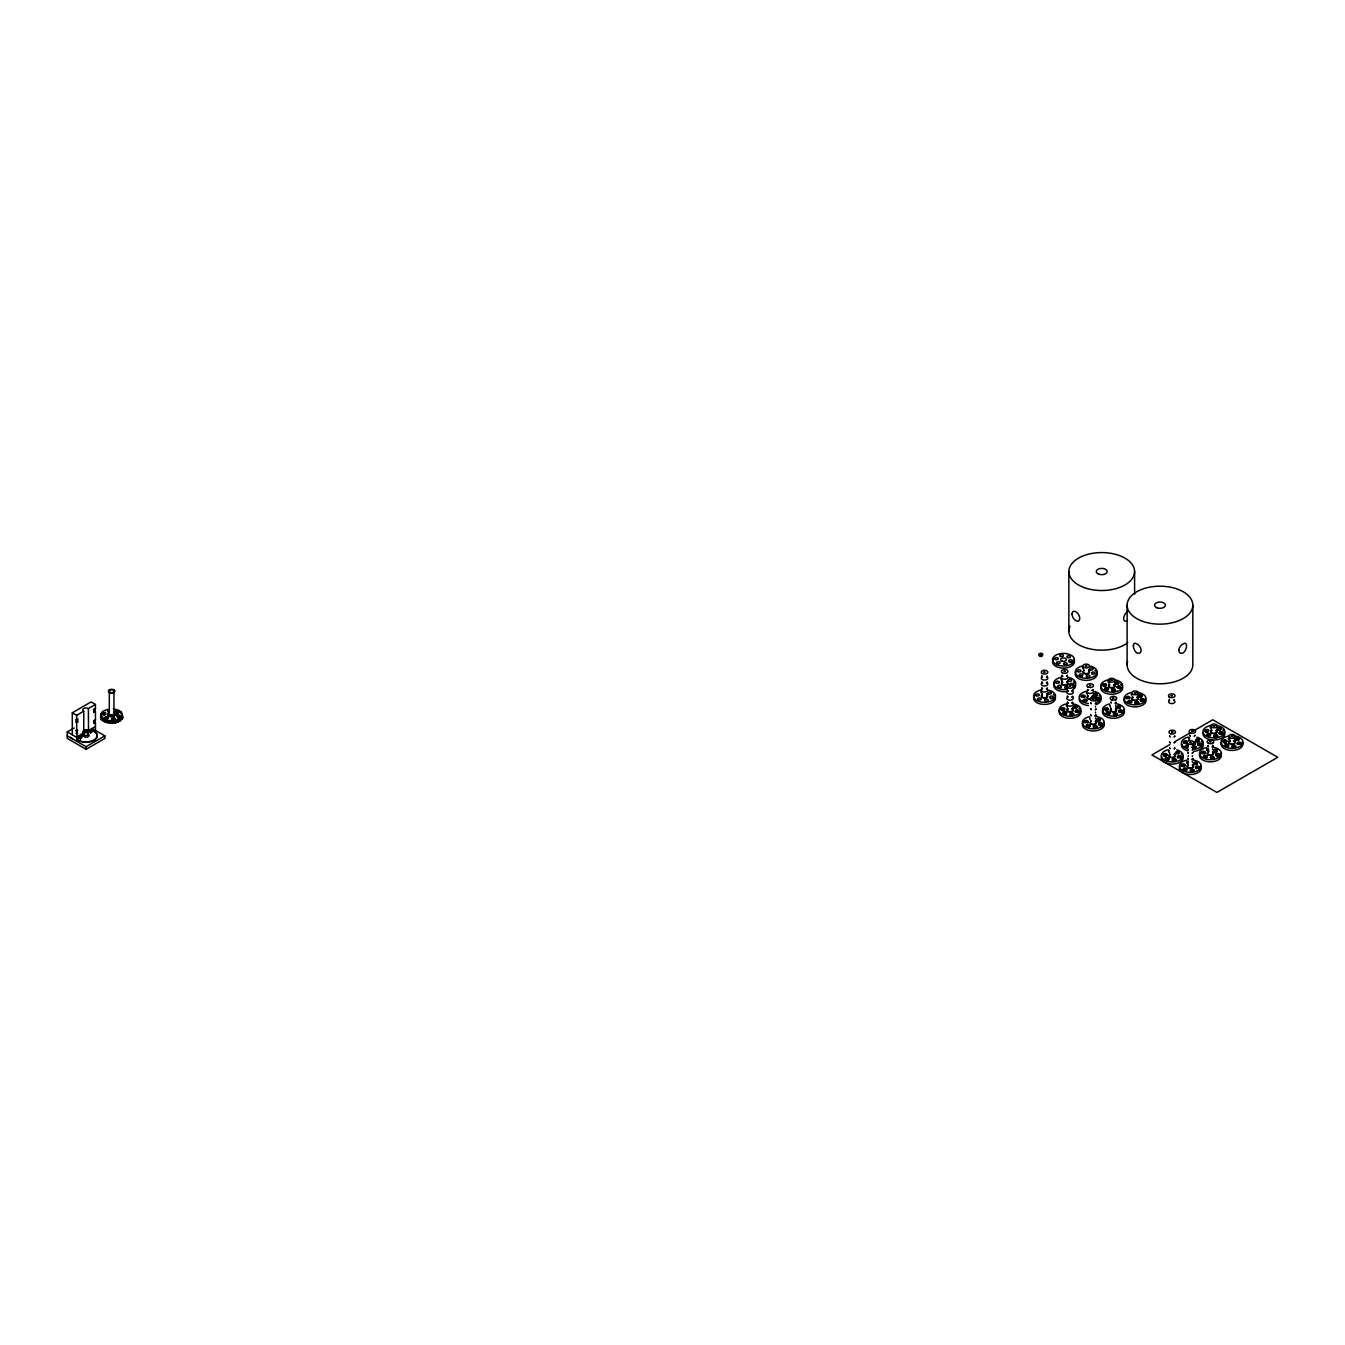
<?xml version="1.0" encoding="UTF-8"?>
<svg xmlns="http://www.w3.org/2000/svg" width="1345" height="1345" viewBox="0 0 1345 1345"><rect width="100%" height="100%" fill="white"/><g stroke="black" fill="none" stroke-linecap="round" stroke-linejoin="round"><path stroke-width="1.5" d="M109.886 723.139L109.987 720.685C114.644 721.424 124.093 718.886 121.369 712.598C118.629 708.748 125.556 717.457 121.722 719.441C116.83 724.316 108.239 724.299 102.674 720.584C97.496 719.205 103.582 707.604 103.061 712.816L100.724 715.826C103.75 724.266 122.866 723.375 121.992 714.128M81.356 738.254C81.356 733.496 78.649 740.187 81.356 738.254L83.743 733.294L83.743 711.236A3.278 1.9 0 0 1 83.743 708.546A3.278 1.9 0 0 1 88.383 708.546L95.445 704.477L95.445 708.849C93.091 708.327 93.091 713.808 95.445 711.824L95.445 719.928C93.091 719.407 93.091 724.905 95.445 722.904L95.445 730.419L93.948 731.293L90.569 729.713M93.948 731.293L93.36 729.225L91.695 732.285C89.106 733.395 91.964 729.242 88.535 732.016L83.844 731.798L84.365 730.385C81.137 735.866 84.13 727.275 88.383 730.621L95.445 726.535M91.41 730.654L90.653 732.369M104.725 715.254C105.078 712.984 107.163 710.933 102.758 713.758M106.625 719.34C107.348 717.053 108.003 715.036 104.641 717.826M113.669 720.432C115.115 717.675 110.862 720.584 114.913 719.491C114.981 714.75 110.357 721.559 111.702 718.919M116.948 713.371C121.84 712.329 114.191 708.462 115.149 712.716C118.999 714.968 116.09 709.303 116.141 713.859L116.09 712.262M116.965 714.229L116.427 711.993M92.452 730.352L91.544 729.427M105.969 714.329L104.893 712.615M107.869 718.415L106.776 716.7M114.577 719.693L113.837 717.776M114.981 711.858L118.192 712.446L117.116 710.732M120.411 716.616C110.122 710.866 124.127 723.509 118.999 714.8M107.112 722.652L107.381 720.231L109.987 720.685M81.221 738.186L81.087 736.623M119.016 717.591C116.931 713.909 119.335 719.138 120.394 715.473M84.5 731.798L84.533 730.335L84.315 731.697M117.116 714.178L117.166 712.732M119.016 718.264L118.495 716.028M110.727 716.7L110.778 715.086C107.465 715.876 108.861 709.857 109.164 713.321C105.061 718.566 119.806 717.171 113.955 711.925L113.955 689.85M117.267 713.59L118.932 710.53L119.386 712.362M119.201 716.145L119.15 717.658L119.318 716.229M104.658 721.794L105.061 719.424L107.381 720.231M117.318 712.665L117.435 713.758M119.201 716.734L119.15 718.196L119.318 716.65M76.682 733.748L76.161 730.47L77.186 729.864L76.682 741.246L78.178 740.372L78.75 737.665L80.381 737.329L80.431 738.792M85.155 731.495L85.206 730.133M103.884 721.307L104.322 718.97L106.625 718.785M102.674 720.584L103.195 718.28C99.816 717.709 102.539 709.202 101.547 714.229M119.318 718.028L119.386 716.33L119.335 717.927M82.129 736.32L81.204 735.396M101.312 719.104L101.901 716.902M100.64 717.49L101.346 713.791M109.886 716.498L109.987 714.901M79.674 737.732L79.103 736.253M102.825 714.346L102.775 713.472M104.725 718.415L104.675 717.558M107.936 710.496C107.886 714.733 109.971 706.781 108.02 711.101M111.77 719.508L111.719 718.633M115.048 712.446L114.998 711.589M116.948 716.532L116.88 715.658M83.592 732.016L83.743 730.621M115.115 719.844L115.334 718.734M83.592 734.874L82.886 731.461M108.592 715.759L108.777 714.212M108.188 718.499L108.289 717.642M118.528 712.531L118.612 711.673M83.037 732.437L83.222 731.007M108.592 713.741L108.777 712.312M82.886 732.453L83.037 734.454M108.256 715.271L108.457 713.758M1230.103 740.994L1229.431 740.204L1230.103 740.994A2.925 1.681 0 0 0 1229.885 743.499A2.925 1.681 0 0 0 1234.004 743.566A2.925 1.681 0 0 0 1234.122 741.179L1234.559 740.204L1234.105 741.179M108.256 714.229L108.457 712.766M108.138 714.75L108.34 713.254M114.913 713.254L115.014 715.271M1105.657 710.866L1107.12 710.866M1112.887 692.019L1114.332 691.902M1215.073 737.749L1216.536 737.749M1214.871 752.511L1216.334 752.511M1216.771 756.579L1218.217 756.579M1224.236 743.146L1225.682 743.028M1226.102 747.097L1227.565 747.097M104.876 713.254L102.926 714.598M106.776 717.339L104.826 718.667M117.099 711.37L115.149 712.716M113.821 718.415L111.87 719.76M118.982 715.439L117.032 716.784M1208.432 743.583L1208.499 743.012M1208.55 749.501L1208.499 748.98M81.07 738.153L80.196 736.925M110.778 715.086L113.955 714.598L114.476 712.312M1062.281 710.782L1063.693 710.782M1064.181 714.867L1065.576 714.867M1097.772 721.559L1099.184 721.559M1099.655 725.628L1101.067 725.628M1107.574 714.834L1108.986 714.834M1115.963 716.246L1114.702 716.246M1164.467 756.529L1165.88 756.529M1166.367 760.614L1167.779 760.614M1088.643 670.701L1088.794 669.844L1088.643 670.701A3.278 1.9 0 0 1 1088.744 673.189A3.278 1.9 0 0 1 1084.339 673.526A3.278 1.9 0 0 1 1083.381 671.02M1188.207 744.457L1188.291 743.718M1188.291 750.308L1188.291 749.686M1188.207 756.394L1188.291 755.638M1229.986 738.186L1229.918 738.96A1.833 1.059 0 0 1 1229.952 736.909M1046.864 694.827L1047.032 693.869L1046.864 694.827A3.278 1.9 0 0 1 1047.049 697.248A3.278 1.9 0 0 1 1042.644 697.584A3.278 1.9 0 0 1 1041.686 695.079M1169.427 696.929L1169.427 697.836M79.557 736.371L79.254 737.379M1188.291 765.204L1187.702 764.296L1188.291 765.204A2.925 1.681 0 0 0 1188.19 767.541A2.925 1.681 0 0 0 1192.309 767.608A2.925 1.681 0 0 0 1192.427 765.221L1192.864 764.246L1192.527 765.221M1208.432 752.511L1207.827 751.62L1208.432 752.511A2.925 1.681 0 0 0 1208.314 754.848A2.925 1.681 0 0 0 1212.45 754.915A2.925 1.681 0 0 0 1212.568 752.544L1213.005 751.569L1212.652 752.544M107.718 709.269L103.128 711.202M1104.043 686.639L1105.304 686.639M1139.534 697.399L1140.795 697.399M1206.23 732.386L1207.491 732.386M105.952 718.633L104.977 718.331M106.978 718.028L109.315 714.598L109.315 692.54A3.278 1.9 0 0 1 110.778 689.363A3.278 1.9 0 0 1 114.813 691.683A3.278 1.9 0 0 1 109.315 692.54M113.383 713.001L116.981 712.766M72.294 734.841L72.294 712.783L91.056 701.939L95.445 704.477M72.294 712.783L76.682 715.321L83.743 711.236M76.161 719.373L77.707 719.087L77.707 722.063C75.354 724.047 75.354 718.566 77.707 719.087M93.898 709.134L95.445 708.849M76.161 722.366L77.707 722.063M93.898 712.127L95.445 711.824M95.445 730.419L104.876 735.866L104.876 738.439L86.097 749.283L67.25 738.388L67.25 731.932L74.076 727.998M76.161 730.47L77.707 730.167M76.161 733.445L77.707 733.143M93.898 723.207L95.445 722.904M70.411 737.346L72.479 738.825M67.25 735.816L86.097 746.694L104.876 735.866M1169.831 744.592L1151.942 754.915L1216.906 792.424L1277.75 757.302L1212.77 719.794L1193.099 731.159M1175.194 741.482L1189.518 733.227M1106.044 690.624L1107.086 690.624M1094.813 696.021L1095.856 696.021M1096.713 700.089L1097.739 700.089M1141.535 701.384L1142.577 701.384M1208.247 736.371L1209.273 736.371M1197 741.767L1198.042 741.767M1211.811 759.253L1212.854 759.253M1192.326 743.718L1192.41 744.457M1192.326 749.686L1192.326 750.308M1234.021 737.564L1234.105 738.304M1192.326 755.638L1192.41 756.394M1192.326 761.606L1192.326 762.245M1137.214 697.651L1137.567 696.66L1137.214 697.651A2.925 1.681 0 0 1 1136.054 700.375A2.925 1.681 0 0 1 1132.086 698.761M118.881 716.851L116.864 715.927M1229.918 738.153L1229.986 737.564M90.619 730.116L91.527 730.066M113.703 719.827L112.341 719.625M1115.543 709.017L1116.014 708.025L1115.543 709.017A2.925 1.681 0 0 1 1114.114 711.808A2.925 1.681 0 0 1 1110.651 709.689M1095.418 721.693L1095.872 720.718L1095.418 721.693A2.925 1.681 0 0 1 1094.359 724.434A2.925 1.681 0 0 1 1090.391 722.803M1169.545 700.543L1169.192 699.568L1169.427 700.51A3.278 1.9 0 0 0 1170.907 703.536A3.278 1.9 0 0 0 1174.925 701.216M1212.551 742.928L1212.652 743.785M1212.551 748.896L1212.551 749.669M103.077 714.262L104.742 714.716M113.283 708.815L118.545 710.278L120.512 711.471L120.579 713.102M1186.929 763.22A1.833 1.059 0 0 1 1188.257 761.556L1188.223 763.018M1137.214 694.003L1137.214 694.861M1115.661 699.4L1115.661 700.257M1115.661 705.368L1115.661 706.226M1095.519 700.157L1095.519 701.031M1095.519 706.125L1095.519 706.982M1095.519 712.093L1095.519 712.951M1095.519 718.045L1095.519 718.919M109.836 692.238L110.29 692.456A2.555 1.48 0 0 0 113.131 692.389A2.555 1.48 0 0 0 114.106 690.859L112.963 689.935A2.555 1.48 0 0 0 109.079 691.162L109.769 692.204M88.114 734.353L88.904 735.143A2.925 1.681 0 0 1 87.778 736.909A2.925 1.681 0 0 1 84.533 736.976L83.138 735.496A2.925 1.681 0 0 1 83.255 735.059M95.445 719.928L94.923 722.601M67.25 731.932L76.682 737.379L83.222 732.907M103.195 718.28L105.061 719.424M93.746 729.444L92.637 728.788L93.024 730.587A11.046 6.372 0 0 1 93.646 740.17A11.046 6.372 0 0 1 77.102 739.279L78.313 740.002M77.186 737.598L78.38 738.321M76.968 739.632L78.968 740.86A11.231 6.49 0 0 0 93.78 740.54A11.231 6.49 0 0 0 95.159 732.033L93.141 730.806M121.369 712.598L122.546 717.843M116.09 712.48L116.326 714.128L116.427 712.732M121.134 717.204L121.722 719.441M115.132 714.75L113.955 711.925M80.196 737.144L80.33 738.708L80.162 737.026M119.705 718.549L120.209 720.853M117.738 719.625L118.108 721.996M115.351 720.365L115.569 722.803M90.502 731.058L90.569 732.554L90.519 730.957M114.813 712.766L115.014 714.229M114.476 714.212L114.661 715.759M88.535 732.016L88.383 708.546M113.955 714.598L114.106 716.179M87.711 730.318L87.812 731.697M112.694 720.735L112.761 723.19M113.266 714.901L113.383 716.498M118.024 717.927L117.973 716.33L118.225 718.196M116.158 712.581L116.225 714.044M90.586 731.276L90.653 732.739M118.108 717.742L118.175 716.145L118.225 717.658M116.158 712.161L116.225 713.657M103.952 714.044L104.002 715.557M86.904 730.133L86.971 731.495M80.33 738.321L80.532 736.657M90.703 731.361L90.754 732.823M116.275 712.06L116.326 713.59M112.476 715.086L112.543 716.7M104.053 713.96L104.12 715.473M118.326 716.078L118.36 718.264M104.204 713.892L104.254 715.422M90.855 730.705L90.888 732.235L91.04 730.654M83.81 730.335L83.844 731.798M116.611 711.959L116.628 714.229M83.978 730.385L83.995 731.831M80.7 736.623L80.734 738.153M1192.83 605.183A32.868 18.981 0 0 1 1143.536 621.609A32.868 18.981 0 0 1 1143.536 588.74A32.868 18.981 0 0 1 1192.83 605.183L1192.83 664.8A32.868 18.981 0 0 1 1157.103 683.714A32.868 18.981 0 0 1 1127.614 661.505M1134.592 571.541A32.868 18.981 0 0 1 1085.297 587.984A32.868 18.981 0 0 1 1085.297 555.115A32.868 18.981 0 0 1 1134.592 571.541L1134.592 594.171M1127.11 605.183L1127.11 664.8M1068.855 571.541L1068.855 631.175M118.679 716.011L118.679 717.541M116.796 711.942L116.796 714.229M111.635 715.153L111.635 716.767M94.923 708.546L94.923 711.522M94.419 709.437L94.419 712.413M94.419 720.516L94.419 723.509M91.225 730.638L91.225 732.168M86.063 730.066L86.063 731.428M86.097 746.694L86.097 749.283M80.902 736.606L80.902 738.136M77.186 718.785L77.186 721.761M77.186 729.864L77.186 732.857M76.682 715.321L76.682 719.676M76.682 722.652L76.682 730.755M114.073 715.759A2.555 1.48 0 0 1 113.804 716.112M1242.225 741.868A10.962 6.321 0 0 1 1231.684 750.443A10.962 6.321 0 0 1 1222 741.532M1233.735 735.782A10.962 6.321 0 0 1 1241.57 745.113A10.962 6.321 0 0 1 1223.715 746.172A10.962 6.321 0 0 1 1228.086 736.118M1223.294 741.095A1.833 1.059 0 0 1 1226.119 740.725A1.833 1.059 0 0 1 1226.001 742.406A1.833 1.059 0 0 1 1223.227 741.902M1228.607 739.162A1.833 1.059 0 0 1 1229.952 737.514M1235.988 740.456A1.833 1.059 0 0 1 1235.87 738.909A1.833 1.059 0 0 1 1238.56 738.977A1.833 1.059 0 0 1 1238.207 740.507M1237.888 744.525A1.833 1.059 0 0 1 1237.652 743.045A1.833 1.059 0 0 1 1240.224 742.911A1.833 1.059 0 0 1 1240.46 744.407M1232.171 747.063A1.833 1.059 0 0 1 1233.886 745.651A1.833 1.059 0 0 1 1235.601 747.063A1.833 1.059 0 0 1 1232.709 747.517M1234.323 740.692A3.278 1.9 0 0 1 1234.323 743.381A3.278 1.9 0 0 1 1229.683 743.381A3.278 1.9 0 0 1 1229.683 740.692M1200.547 765.91A10.962 6.321 0 0 1 1190.006 774.501A10.962 6.321 0 0 1 1180.305 765.591M1192.04 759.841A10.962 6.321 0 0 1 1199.874 769.155A10.962 6.321 0 0 1 1182.036 770.231A10.962 6.321 0 0 1 1186.408 760.177M1190.712 771.357A1.833 1.059 0 0 1 1191.031 769.945A1.833 1.059 0 0 1 1193.486 770.012A1.833 1.059 0 0 1 1193.603 771.425M1183.432 770.029A1.833 1.059 0 0 1 1184.979 768.617A1.833 1.059 0 0 1 1186.946 769.844A1.833 1.059 0 0 1 1184.373 770.618M1188.106 763.052A1.833 1.059 0 0 1 1188.257 760.967M1194.696 764.649A1.833 1.059 0 0 1 1194.074 763.018A1.833 1.059 0 0 1 1196.966 763.103A1.833 1.059 0 0 1 1196.109 764.7M1196.596 768.735A1.833 1.059 0 0 1 1195.873 767.171A1.833 1.059 0 0 1 1198.647 767.02A1.833 1.059 0 0 1 1198.412 768.634M1184.306 766.448A1.833 1.059 0 0 1 1181.498 765.86A1.833 1.059 0 0 1 1183.415 764.548A1.833 1.059 0 0 1 1184.911 766.028M1192.628 764.75A3.278 1.9 0 0 1 1192.628 767.423A3.278 1.9 0 0 1 1187.988 767.423A3.278 1.9 0 0 1 1187.988 764.75M1220.672 753.234A10.962 6.321 0 0 1 1210.13 761.808A10.962 6.321 0 0 1 1200.446 752.897M1212.181 747.147A10.962 6.321 0 0 1 1220.016 756.478A10.962 6.321 0 0 1 1202.161 757.538A10.962 6.321 0 0 1 1206.532 747.484M1213.812 750.829A1.833 1.059 0 0 1 1216.519 750.106A1.833 1.059 0 0 1 1216.771 751.821A1.833 1.059 0 0 1 1213.896 751.367M1208.718 750.964A1.833 1.059 0 0 1 1206.734 750.022A1.833 1.059 0 0 1 1208.382 748.879M1208.718 750.375A1.833 1.059 0 0 1 1206.734 749.417A1.833 1.059 0 0 1 1208.382 748.274M1202.615 753.856A1.833 1.059 0 0 1 1201.993 752.225A1.833 1.059 0 0 1 1204.885 752.292A1.833 1.059 0 0 1 1204.01 753.889M1204.498 757.924A1.833 1.059 0 0 1 1203.876 756.293A1.833 1.059 0 0 1 1206.768 756.378A1.833 1.059 0 0 1 1205.91 757.975M1219.293 755.268A1.833 1.059 0 0 1 1216.586 756.008A1.833 1.059 0 0 1 1216.317 754.276A1.833 1.059 0 0 1 1219.209 754.73M1212.77 752.057A3.278 1.9 0 0 1 1212.551 754.848A3.278 1.9 0 0 1 1207.743 754.495A3.278 1.9 0 0 1 1208.802 751.754M1203.254 744.407A10.962 6.321 0 0 1 1193.486 751.334M1187.887 750.813A10.962 6.321 0 0 1 1181.549 744.054M1201.236 741.347A10.962 6.321 0 0 1 1202.598 742.793M1196.831 737.194A10.962 6.321 0 0 1 1203.17 743.97A10.962 6.321 0 0 1 1193.486 749.249M1187.887 748.728A10.962 6.321 0 0 1 1181.414 742.776A10.962 6.321 0 0 1 1188.459 737.06M1189.703 739.851A1.833 1.059 0 0 1 1189.837 737.901M1183.819 743.079A1.833 1.059 0 0 1 1184.138 741.667A1.833 1.059 0 0 1 1186.593 741.717A1.833 1.059 0 0 1 1186.71 743.146M1185.702 747.147A1.833 1.059 0 0 1 1188.375 745.735M1188.24 746.811A1.833 1.059 0 0 1 1185.802 746.626A1.833 1.059 0 0 1 1185.903 745.197A1.833 1.059 0 0 1 1188.375 745.13M1193.082 748.442A1.833 1.059 0 0 1 1192.965 746.879A1.833 1.059 0 0 1 1195.655 746.946A1.833 1.059 0 0 1 1195.302 748.492M1197.756 744.205A1.833 1.059 0 0 1 1200.581 743.835A1.833 1.059 0 0 1 1200.463 745.517A1.833 1.059 0 0 1 1197.706 745.012M1194.932 742.457A2.925 1.681 0 0 1 1192.275 744.945M1195.201 742.02A3.278 1.9 0 0 1 1192.359 744.861M1183.129 757.084A10.962 6.321 0 0 1 1171.915 764.061A10.962 6.321 0 0 1 1161.407 756.731M1181.112 754.024A10.962 6.321 0 0 1 1182.457 755.486M1176.707 749.871A10.962 6.321 0 0 1 1180.725 759.639A10.962 6.321 0 0 1 1163.358 759.353A10.962 6.321 0 0 1 1168.317 749.737M1165.409 758.782A1.833 1.059 0 0 1 1168.233 758.412A1.833 1.059 0 0 1 1168.116 760.093A1.833 1.059 0 0 1 1165.358 759.589M1169.578 752.528A1.833 1.059 0 0 1 1169.293 750.712M1175.9 753.872A1.833 1.059 0 0 1 1176.219 752.46A1.833 1.059 0 0 1 1178.691 752.511A1.833 1.059 0 0 1 1178.792 753.94M1177.783 757.941A1.833 1.059 0 0 1 1178.102 756.529A1.833 1.059 0 0 1 1180.574 756.596A1.833 1.059 0 0 1 1180.691 758.008M1166.838 755.604A1.833 1.059 0 0 1 1163.997 755.957A1.833 1.059 0 0 1 1164.131 754.293A1.833 1.059 0 0 1 1166.888 754.797M1174.807 755.15A2.925 1.681 0 0 1 1173.613 757.437A2.925 1.681 0 0 1 1169.662 756.747M1169.393 756.344A2.925 1.681 0 0 1 1169.427 755.47M1175.076 754.696A3.278 1.9 0 0 1 1172.235 757.538A3.278 1.9 0 0 1 1169.377 754.696M1224.824 733.042A10.962 6.321 0 0 1 1213.61 740.002A10.962 6.321 0 0 1 1203.102 732.689M1222.79 729.982A10.962 6.321 0 0 1 1224.152 731.428M1215.661 725.358A10.962 6.321 0 0 1 1222.992 735.143A10.962 6.321 0 0 1 1204.515 734.841A10.962 6.321 0 0 1 1212.803 725.308M1208.516 731.545A1.833 1.059 0 0 1 1205.692 731.915A1.833 1.059 0 0 1 1205.809 730.234A1.833 1.059 0 0 1 1208.583 730.738A1.833 1.059 0 0 1 1205.692 731.31A1.833 1.059 0 0 1 1206.246 729.511A1.833 1.059 0 0 1 1208.667 730.688M1211.257 728.486A1.833 1.059 0 0 1 1210.988 726.653M1217.376 729.578A1.833 1.059 0 0 1 1219.074 728.149A1.833 1.059 0 0 1 1220.806 729.578A1.833 1.059 0 0 1 1217.914 730.016M1219.175 733.109A1.833 1.059 0 0 1 1221.512 732.285A1.833 1.059 0 0 1 1222.622 733.731M1222.017 734.151A1.833 1.059 0 0 1 1219.259 733.647M1216.485 731.092A2.925 1.681 0 0 1 1214.216 733.58A2.925 1.681 0 0 1 1211.122 731.411M1216.771 730.654A3.278 1.9 0 0 1 1213.913 733.496A3.278 1.9 0 0 1 1211.072 730.654M1103.556 722.383A10.962 6.321 0 0 1 1093.014 730.957A10.962 6.321 0 0 1 1083.313 722.063M1095.049 716.313A10.962 6.321 0 0 1 1102.883 725.628A10.962 6.321 0 0 1 1085.028 726.703A10.962 6.321 0 0 1 1089.416 716.65M1086.979 726.939A1.833 1.059 0 0 1 1086.861 725.392A1.833 1.059 0 0 1 1089.551 725.459A1.833 1.059 0 0 1 1089.198 726.989M1090.257 719.289A1.833 1.059 0 0 1 1090.022 717.81M1096.831 719.726A1.833 1.059 0 0 1 1099.655 719.356A1.833 1.059 0 0 1 1099.521 721.038A1.833 1.059 0 0 1 1096.763 720.533M1085.096 722.87A1.833 1.059 0 0 1 1084.961 721.323A1.833 1.059 0 0 1 1087.651 721.374A1.833 1.059 0 0 1 1087.315 722.921M1095.637 721.206A3.278 1.9 0 0 1 1094.157 724.383A3.278 1.9 0 0 1 1090.139 722.063M1145.234 698.341A10.962 6.321 0 0 1 1134.692 706.915A10.962 6.321 0 0 1 1125.008 698.005M1136.744 692.255A10.962 6.321 0 0 1 1144.578 701.586A10.962 6.321 0 0 1 1126.723 702.645A10.962 6.321 0 0 1 1131.095 692.591M1128.337 702.695A1.833 1.059 0 0 1 1128.657 701.283A1.833 1.059 0 0 1 1131.128 701.333A1.833 1.059 0 0 1 1131.246 702.762M1126.774 698.812A1.833 1.059 0 0 1 1126.555 697.332A1.833 1.059 0 0 1 1129.128 697.198A1.833 1.059 0 0 1 1129.346 698.694M1131.935 695.247A1.833 1.059 0 0 1 1131.717 693.751M1138.509 695.668A1.833 1.059 0 0 1 1141.333 695.315A1.833 1.059 0 0 1 1141.216 696.979A1.833 1.059 0 0 1 1138.458 696.475M1136.121 704.124A1.833 1.059 0 0 1 1135.499 702.493A1.833 1.059 0 0 1 1138.391 702.561A1.833 1.059 0 0 1 1137.517 704.158M1137.332 697.164A3.278 1.9 0 0 1 1135.852 700.341A3.278 1.9 0 0 1 1131.834 698.021M1123.68 709.706A10.962 6.321 0 0 1 1113.139 718.28A10.962 6.321 0 0 1 1103.438 709.37M1115.173 703.62A10.962 6.321 0 0 1 1123.008 712.951A10.962 6.321 0 0 1 1105.17 714.01A10.962 6.321 0 0 1 1109.541 703.956M1117.107 708.092A1.833 1.059 0 0 1 1117.426 706.68A1.833 1.059 0 0 1 1119.897 706.73A1.833 1.059 0 0 1 1120.015 708.159M1110.382 706.596A1.833 1.059 0 0 1 1110.146 705.116M1104.985 708.697A1.833 1.059 0 0 1 1107.675 708.63A1.833 1.059 0 0 1 1107.574 710.177A1.833 1.059 0 0 1 1104.901 709.975M1116.989 714.985A1.833 1.059 0 0 1 1114.164 715.338M1113.626 714.901A1.833 1.059 0 0 1 1114.702 713.539A1.833 1.059 0 0 1 1117.056 714.178M1119.006 712.161A1.833 1.059 0 0 1 1119.326 710.748A1.833 1.059 0 0 1 1121.78 710.816A1.833 1.059 0 0 1 1121.898 712.228M1115.762 708.529A3.278 1.9 0 0 1 1114.299 711.707A3.278 1.9 0 0 1 1110.264 709.37M1080.943 711.337A10.962 6.321 0 0 1 1068.3 718.23A10.962 6.321 0 0 1 1060.045 709.403M1078.925 708.277A10.962 6.321 0 0 1 1080.27 709.74M1074.52 704.124A10.962 6.321 0 0 1 1078.539 713.892A10.962 6.321 0 0 1 1061.171 713.607A10.962 6.321 0 0 1 1066.131 703.99M1063.222 713.035A1.833 1.059 0 0 1 1066.047 712.665A1.833 1.059 0 0 1 1065.929 714.346A1.833 1.059 0 0 1 1063.155 713.842M1067.375 706.781A1.833 1.059 0 0 1 1067.106 704.965M1073.713 708.126A1.833 1.059 0 0 1 1074.033 706.713A1.833 1.059 0 0 1 1076.504 706.764A1.833 1.059 0 0 1 1076.605 708.193M1075.596 712.194A1.833 1.059 0 0 1 1075.916 710.782A1.833 1.059 0 0 1 1078.387 710.849A1.833 1.059 0 0 1 1078.505 712.262M1064.652 709.857A1.833 1.059 0 0 1 1061.945 710.278A1.833 1.059 0 0 1 1061.693 708.664A1.833 1.059 0 0 1 1064.483 708.798M1072.604 709.101A2.925 1.681 0 0 1 1071.427 711.387A2.925 1.681 0 0 1 1067.476 710.698M1067.207 710.294A2.925 1.681 0 0 1 1067.241 709.42M1101.067 698.66A10.962 6.321 0 0 1 1096.595 704.427M1088.441 705.553A10.962 6.321 0 0 1 1079.362 698.307M1099.05 695.6A10.962 6.321 0 0 1 1100.412 697.046M1094.645 691.448A10.962 6.321 0 0 1 1096.595 702.342M1088.441 703.469A10.962 6.321 0 0 1 1079.278 697.87A10.962 6.321 0 0 1 1086.272 691.313M1087.517 694.104A1.833 1.059 0 0 1 1087.231 692.288M1081.615 697.332A1.833 1.059 0 0 1 1081.935 695.92A1.833 1.059 0 0 1 1084.406 695.97A1.833 1.059 0 0 1 1084.524 697.399M1083.515 701.401A1.833 1.059 0 0 1 1083.835 699.988A1.833 1.059 0 0 1 1086.306 700.039A1.833 1.059 0 0 1 1086.407 701.468M1095.57 698.458A1.833 1.059 0 0 1 1098.394 698.089A1.833 1.059 0 0 1 1098.277 699.77A1.833 1.059 0 0 1 1095.519 699.265M1092.174 698.442A2.925 1.681 0 0 1 1091.568 698.694M1090.089 698.896A2.925 1.681 0 0 1 1087.365 696.727A3.278 1.9 0 0 0 1090.173 699.417M1092.745 696.407A2.925 1.681 0 0 1 1093.098 697.265M1122.621 687.295A10.962 6.321 0 0 1 1109.995 694.188A10.962 6.321 0 0 1 1101.74 685.362M1120.604 684.235A10.962 6.321 0 0 1 1121.965 685.681M1113.458 679.612A10.962 6.321 0 0 1 1120.805 689.397A10.962 6.321 0 0 1 1102.328 689.094A10.962 6.321 0 0 1 1110.6 679.561M1104.918 688.993A1.833 1.059 0 0 1 1107.742 688.623A1.833 1.059 0 0 1 1107.624 690.288A1.833 1.059 0 0 1 1104.85 689.783M1106.33 685.799A1.833 1.059 0 0 1 1103.64 686.219A1.833 1.059 0 0 1 1103.388 684.605A1.833 1.059 0 0 1 1106.178 684.756M1109.07 682.739A1.833 1.059 0 0 1 1108.784 680.923M1115.173 683.832A1.833 1.059 0 0 1 1116.972 682.419A1.833 1.059 0 0 1 1118.552 683.916M1116.989 687.362A1.833 1.059 0 0 1 1119.326 686.538A1.833 1.059 0 0 1 1120.435 687.984M1114.299 685.042A2.925 1.681 0 0 1 1113.122 687.329A2.925 1.681 0 0 1 1109.154 686.656M1108.885 686.236A2.925 1.681 0 0 1 1108.936 685.378M1093.014 690.607A3.278 1.9 0 0 1 1090.173 693.448A3.278 1.9 0 0 1 1087.332 690.607M1114.585 685.193A3.278 1.9 0 0 1 1111.727 688.052A3.278 1.9 0 0 1 1108.885 685.193M1072.89 691.364A3.278 1.9 0 0 1 1070.048 694.205A3.278 1.9 0 0 1 1067.19 691.364M1072.89 697.332A3.278 1.9 0 0 1 1070.048 700.173A3.278 1.9 0 0 1 1067.19 697.332M1072.89 709.252A3.278 1.9 0 0 1 1070.048 712.093A3.278 1.9 0 0 1 1067.19 709.252M1072.89 703.284A3.278 1.9 0 0 1 1070.048 706.142A3.278 1.9 0 0 1 1067.19 703.284M1093.014 698.458A3.278 1.9 0 0 1 1092.493 698.862M1093.014 696.559A3.278 1.9 0 0 1 1093.451 697.517M1046.864 682.756A3.278 1.9 0 0 1 1047.049 685.311A3.278 1.9 0 0 1 1042.644 685.647A3.278 1.9 0 0 1 1041.686 683.142M1046.864 676.787A3.278 1.9 0 0 1 1047.049 679.359A3.278 1.9 0 0 1 1042.644 679.679A3.278 1.9 0 0 1 1041.686 677.191M1046.864 688.724A3.278 1.9 0 0 1 1047.049 691.28A3.278 1.9 0 0 1 1042.644 691.616A3.278 1.9 0 0 1 1041.686 689.111M1067.51 676.417A3.278 1.9 0 0 1 1064.668 679.275A3.278 1.9 0 0 1 1061.827 676.417M1067.51 682.386A3.278 1.9 0 0 1 1064.668 685.227A3.278 1.9 0 0 1 1061.827 682.386M1047.099 695.214A2.925 1.681 0 0 1 1044.83 697.702A2.925 1.681 0 0 1 1041.736 695.533M1055.438 697.467A10.962 6.321 0 0 1 1042.795 704.36A10.962 6.321 0 0 1 1034.54 695.533M1053.404 694.407A10.962 6.321 0 0 1 1054.766 695.853M1049.016 690.254A10.962 6.321 0 0 1 1053.034 700.005A10.962 6.321 0 0 1 1035.667 699.736A10.962 6.321 0 0 1 1040.627 690.12M1052.984 698.391A1.833 1.059 0 0 1 1052.21 698.694M1051.269 698.744A1.833 1.059 0 0 1 1050.411 698.526M1041.871 692.91A1.833 1.059 0 0 1 1041.602 691.095M1127.547 620.734A5.481 3.161 -60 0 1 1123.663 618.498A5.481 3.161 -60 0 1 1127.547 611.79M1067.241 682.537A2.925 1.681 0 0 1 1066.064 684.824A2.925 1.681 0 0 1 1062.096 684.134M1061.827 683.731A2.925 1.681 0 0 1 1061.861 682.856M1067.19 688.993A1.833 1.059 0 0 1 1065.391 688.808M1067.19 688.405A1.833 1.059 0 0 1 1064.752 687.228A1.833 1.059 0 0 1 1067.728 686.606M1070.553 685.227A1.833 1.059 0 0 1 1070.435 683.68A1.833 1.059 0 0 1 1073.125 683.748A1.833 1.059 0 0 1 1072.772 685.294M1075.563 684.773A10.962 6.321 0 0 1 1073.159 689.413M1065.795 691.717A10.962 6.321 0 0 1 1053.774 686.068M1053.841 684.42A10.962 6.321 0 0 1 1054.665 682.84M1073.545 681.713A10.962 6.321 0 0 1 1074.907 683.159M1069.14 677.561A10.962 6.321 0 0 1 1073.159 687.329M1065.795 689.632A10.962 6.321 0 0 1 1054.009 684.807A10.962 6.321 0 0 1 1060.768 677.426M1060.902 687.581A1.833 1.059 0 0 1 1058.33 687.715M1062.012 680.217A1.833 1.059 0 0 1 1061.726 678.401M1088.794 671.172A2.925 1.681 0 0 1 1086.525 673.643A2.925 1.681 0 0 1 1083.431 671.491M1083.566 668.852A1.833 1.059 0 0 1 1083.28 667.036M1082.103 676.417A1.833 1.059 0 0 1 1079.884 676.35M1097.116 673.408A10.962 6.321 0 0 1 1084.49 680.301A10.962 6.321 0 0 1 1076.219 671.474M1095.099 670.348A10.962 6.321 0 0 1 1096.461 671.811M1090.694 666.195A10.962 6.321 0 0 1 1094.729 675.963A10.962 6.321 0 0 1 1077.345 675.678A10.962 6.321 0 0 1 1082.322 666.061M1127.799 642.725A32.868 18.981 0 0 1 1087.18 648.189A32.868 18.981 0 0 1 1069.981 626.266M1071.965 662.076A1.833 1.059 0 0 1 1069.393 662.194M1073.747 659.538A10.962 6.321 0 0 1 1063.206 668.112A10.962 6.321 0 0 1 1053.522 659.201M117.503 712.48L117.435 713.96L117.519 712.362M1047.2 676.232L1046.544 676.938L1047.2 676.232M1047.2 682.201L1046.477 682.84L1047.2 682.201M1047.2 688.169L1046.544 688.875L1047.2 688.169M1067.325 675.476L1066.602 676.131L1067.325 675.476M1067.325 681.444L1066.602 682.083L1067.325 681.444M1072.705 690.422L1071.982 691.061L1072.705 690.422M1072.705 696.391L1072.049 697.097L1072.705 696.391M1072.705 702.342L1071.982 702.998L1072.705 702.342M1072.705 708.311L1071.982 708.949L1072.705 708.311M1092.829 689.666L1092.19 690.372L1092.829 689.666M1092.829 695.617L1092.19 696.323L1092.829 695.617M1095.973 703.065L1095.334 703.771L1095.973 703.065M1095.973 709.034L1095.334 709.74L1095.973 709.034M1095.973 715.002L1095.267 715.641L1095.973 715.002M1114.4 684.252L1113.677 684.908L1114.4 684.252M1116.098 702.309L1115.392 702.947L1116.098 702.309M1174.42 699.803L1173.697 700.459L1174.42 699.803M1174.891 736.169L1174.168 736.808L1174.891 736.169M1174.891 742.121L1174.168 742.776L1174.891 742.121M1174.891 748.089L1174.252 748.795L1174.891 748.089M1174.891 754.057L1174.168 754.696L1174.891 754.057M1192.965 746.609L1192.258 747.248L1192.965 746.609M1192.965 752.561L1192.258 753.217L1192.965 752.561M1192.965 758.53L1192.258 759.168L1192.965 758.53M1195.016 735.396L1194.31 736.051L1195.016 735.396M1195.016 741.364L1194.377 742.07L1195.016 741.364M1213.106 745.836L1212.383 746.492L1213.106 745.836M1216.586 729.999L1215.93 730.705L1216.586 729.999M1041.887 676.131L1042.526 676.938L1041.921 676.047M1041.887 682.1L1042.526 682.907L1041.887 682.1M1041.887 688.052L1042.526 688.875L1041.921 687.984M1041.887 694.02L1042.526 694.844L1041.921 693.936M1062.012 675.375L1062.651 676.182L1062.012 675.375M1062.012 681.327L1062.651 682.15L1062.012 681.327M1067.392 690.304L1068.031 691.128L1067.392 690.304M1067.392 696.273L1068.031 697.097L1067.426 696.189M1067.392 702.241L1068.031 703.048L1067.392 702.241M1067.392 708.193L1068.031 709.017L1067.392 708.193M1083.582 669.978L1084.204 670.785L1083.616 669.894M1087.517 689.548L1088.155 690.372L1087.55 689.464M1087.517 695.516L1088.155 696.323L1087.517 695.516M1090.66 702.964L1091.299 703.771L1090.694 702.88M1090.66 708.933L1091.299 709.74L1090.761 708.798M1090.66 714.884L1091.299 715.708L1090.66 714.884M1090.66 720.853L1091.299 721.66L1090.694 720.769M1109.087 684.151L1109.726 684.958L1109.087 684.151M1110.802 702.208L1111.424 703.015L1110.835 702.124M1110.802 708.159L1111.424 708.983L1110.802 708.159M1132.355 696.794L1132.994 697.618L1132.355 696.794M1169.578 736.051L1170.217 736.875L1169.612 735.967M1169.578 742.02L1170.217 742.827L1169.578 742.02M1169.578 747.988L1170.217 748.795L1169.612 747.904M1169.578 753.94L1170.217 754.764L1169.578 753.94M1187.669 746.492C1189.434 747.4 1185.281 746.307 1187.702 746.408M1187.669 752.46L1188.291 753.267L1187.702 752.376M1189.72 735.295L1190.342 736.102L1189.72 735.295M1187.669 758.429L1188.291 759.236L1187.669 758.429M1207.793 745.735L1208.432 746.542L1207.827 745.651M1211.273 729.898L1211.912 730.705L1211.307 729.814M1040.122 656.293L1041.568 656.394L1040.122 656.293M1044.006 672.096L1045.082 672.164L1044.056 672.012M1064.13 671.323L1065.19 671.491L1064.282 671.189M1062.281 709.303L1063.727 709.403L1062.348 709.202M1069.51 686.269L1070.586 686.353L1069.51 686.269M1064.181 713.371L1065.61 713.489L1064.248 713.27M1071.225 714.464L1072.671 714.565L1071.225 714.464M1074.504 707.403L1075.933 707.52L1074.571 707.302M1085.701 665.926L1086.777 666.01L1085.701 665.926M1076.387 711.488L1077.833 711.589L1076.471 711.387M1082.406 696.609L1083.851 696.727L1082.406 696.609M1084.305 700.678L1085.734 700.795L1084.373 700.577M1089.635 685.513L1090.728 685.58L1089.702 685.429M1085.549 721.946L1086.995 722.063L1085.549 721.946M1092.779 698.912L1093.855 698.996L1092.779 698.912M1087.449 726.031L1088.878 726.132L1087.449 726.031M1094.628 694.726L1096.074 694.827L1094.628 694.726M1096.528 698.795L1097.957 698.896L1096.595 698.694M1094.494 727.124L1095.94 727.225L1094.494 727.124M1103.976 685.244L1105.405 685.362L1103.976 685.244M1097.772 720.063L1099.201 720.163L1097.839 719.962M1105.859 689.312L1107.305 689.43L1105.943 689.212M1099.655 724.131L1101.101 724.249L1099.655 724.131M1111.205 680.099L1112.265 680.267L1111.34 679.965M1105.691 709.269L1107.12 709.37L1105.691 709.269M1107.574 713.338L1109.003 713.438L1107.574 713.338M1112.92 690.405L1114.349 690.523L1112.987 690.304M1112.92 698.156L1113.996 698.24L1112.971 698.089M1116.182 683.361L1117.628 683.462L1116.182 683.361M1118.082 687.429L1119.511 687.547L1118.082 687.429M1114.635 714.43L1116.064 714.531L1114.635 714.43M1117.897 707.369L1119.343 707.487L1117.897 707.369M1119.797 711.455L1121.226 711.555L1119.797 711.455M1127.245 697.904L1128.674 698.005L1127.245 697.904M1129.128 701.972L1130.573 702.09L1129.212 701.871M1134.474 692.759L1135.55 692.843L1134.474 692.759M1136.189 703.065L1137.618 703.166L1136.189 703.065M1139.467 696.004L1140.896 696.122L1139.467 696.004M1141.35 700.089L1142.796 700.19L1141.417 699.988M1171.226 695.668L1172.302 695.735L1171.276 695.584M1164.467 755.049L1165.913 755.15L1164.467 755.049M1171.697 732.016L1172.773 732.1L1171.697 732.016M1166.367 759.118L1167.796 759.219L1166.434 759.017M1173.412 760.211L1174.857 760.312L1173.496 760.11M1176.69 753.15L1178.119 753.267L1176.69 753.15M1178.573 757.235L1180.019 757.336L1178.657 757.117M1184.609 742.356L1186.038 742.474L1184.676 742.255M1182.558 765.49L1183.987 765.591L1182.625 765.372M1191.838 731.243L1192.914 731.327L1191.838 731.243M1189.787 742.457L1190.863 742.541L1189.787 742.457M1184.441 769.559L1185.87 769.659L1184.441 769.559M1193.553 747.517L1194.982 747.635L1193.553 747.517M1196.815 740.473L1198.261 740.574L1196.899 740.372M1191.502 770.651L1192.931 770.752L1191.569 770.55M1198.714 744.542L1200.143 744.642L1198.714 744.542M1194.764 763.59L1196.209 763.708L1194.848 763.489M1196.663 767.659L1198.092 767.776L1196.663 767.659M1206.162 730.991L1207.591 731.108L1206.162 730.991M1202.682 752.796L1204.111 752.897L1202.749 752.696M1208.045 735.059L1209.491 735.177L1208.045 735.059M1204.565 756.865L1206.011 756.983L1204.649 756.764M1213.392 725.846L1214.468 725.93L1213.392 725.846M1209.912 741.683L1210.988 741.767L1209.962 741.616M1215.107 736.152L1216.536 736.27L1215.107 736.152M1211.626 757.958L1213.055 758.076L1211.626 757.958M1218.385 729.108L1219.814 729.209L1218.385 729.108M1214.905 750.897L1216.334 751.014L1214.972 750.796M1220.268 733.176L1221.697 733.277L1220.268 733.176M1216.788 754.982L1218.217 755.083L1216.855 754.881M1224.236 741.431L1225.682 741.532L1224.236 741.431M1226.136 745.5L1227.565 745.618L1226.136 745.5M1231.465 736.287L1232.541 736.371L1231.465 736.287M1233.18 746.593L1234.626 746.71L1233.18 746.593M1236.458 739.548L1237.888 739.649L1236.526 739.431M1238.341 743.617L1239.787 743.718L1238.426 743.516M87.896 733.025L87.391 732.79A2.555 1.48 0 0 0 83.508 734L84.718 735.295A2.555 1.48 0 0 0 87.559 735.244A2.555 1.48 0 0 0 88.551 733.697L87.913 733.025M1225.665 746.425A1.833 1.059 0 0 0 1228.641 745.803A1.833 1.059 0 0 0 1226.203 744.626A1.833 1.059 0 0 0 1225.665 746.425M1225.665 745.819A1.833 1.059 0 0 0 1228.641 745.197A1.833 1.059 0 0 0 1226.203 744.02A1.833 1.059 0 0 0 1225.665 745.819M1223.765 741.751A1.833 1.059 0 0 0 1226.741 741.129A1.833 1.059 0 0 0 1224.32 739.952A1.833 1.059 0 0 0 1223.765 741.751M1235.988 739.868A1.833 1.059 0 0 0 1238.964 739.229A1.833 1.059 0 0 0 1236.543 738.069A1.833 1.059 0 0 0 1235.988 739.868M1237.888 743.936A1.833 1.059 0 0 0 1240.847 743.314A1.833 1.059 0 0 0 1238.426 742.137A1.833 1.059 0 0 0 1237.888 743.936M1232.709 746.912A1.833 1.059 0 0 0 1235.685 746.29A1.833 1.059 0 0 0 1233.264 745.113A1.833 1.059 0 0 0 1232.709 746.912M1230.356 738.018A3.278 1.9 0 0 0 1235.282 736.371A3.278 1.9 0 0 0 1230.356 734.723A3.278 1.9 0 0 0 1230.356 738.018M1191.031 770.971A1.833 1.059 0 0 0 1193.99 770.349A1.833 1.059 0 0 0 1191.569 769.172A1.833 1.059 0 0 0 1191.031 770.971M1183.97 769.878A1.833 1.059 0 0 0 1186.946 769.256A1.833 1.059 0 0 0 1184.525 768.079A1.833 1.059 0 0 0 1183.97 769.878M1194.31 763.91A1.833 1.059 0 0 0 1197.269 763.287A1.833 1.059 0 0 0 1194.848 762.111A1.833 1.059 0 0 0 1194.31 763.91M1196.193 767.978A1.833 1.059 0 0 0 1199.168 767.356A1.833 1.059 0 0 0 1196.731 766.179A1.833 1.059 0 0 0 1196.193 767.978M1182.087 765.809A1.833 1.059 0 0 0 1185.046 765.17A1.833 1.059 0 0 0 1182.625 764.01A1.833 1.059 0 0 0 1182.087 765.809M1187.988 743.869A3.278 1.9 0 0 0 1193.486 743.028A3.278 1.9 0 0 0 1189.468 740.692A3.278 1.9 0 0 0 1187.988 743.869M1214.434 751.233A1.833 1.059 0 0 0 1217.41 750.594A1.833 1.059 0 0 0 1214.972 749.434A1.833 1.059 0 0 0 1214.434 751.233M1202.211 753.116A1.833 1.059 0 0 0 1205.187 752.494A1.833 1.059 0 0 0 1202.766 751.317A1.833 1.059 0 0 0 1202.211 753.116M1204.111 757.185A1.833 1.059 0 0 0 1207.07 756.562A1.833 1.059 0 0 0 1204.649 755.386A1.833 1.059 0 0 0 1204.111 757.185M1211.156 758.883A1.833 1.059 0 0 0 1214.131 758.244A1.833 1.059 0 0 0 1211.71 757.084A1.833 1.059 0 0 0 1211.156 758.883M1211.156 758.277A1.833 1.059 0 0 0 1214.131 757.655A1.833 1.059 0 0 0 1211.71 756.478A1.833 1.059 0 0 0 1211.156 758.277M1216.317 755.302A1.833 1.059 0 0 0 1219.293 754.679A1.833 1.059 0 0 0 1216.872 753.503A1.833 1.059 0 0 0 1216.317 755.302M1208.802 743.415A3.278 1.9 0 0 0 1213.728 741.767A3.278 1.9 0 0 0 1208.802 740.12A3.278 1.9 0 0 0 1208.802 743.415M1196.361 741.381A1.833 1.059 0 0 0 1199.32 740.759A1.833 1.059 0 0 0 1196.899 739.582A1.833 1.059 0 0 0 1196.361 741.381M1196.361 740.792A1.833 1.059 0 0 0 1199.32 740.154A1.833 1.059 0 0 0 1196.899 738.993A1.833 1.059 0 0 0 1196.361 740.792M1184.138 742.675A1.833 1.059 0 0 0 1187.097 742.053A1.833 1.059 0 0 0 1184.676 740.876A1.833 1.059 0 0 0 1184.138 742.675M1193.082 747.837A1.833 1.059 0 0 0 1196.041 747.215A1.833 1.059 0 0 0 1193.62 746.038A1.833 1.059 0 0 0 1193.082 747.837M1198.244 744.861A1.833 1.059 0 0 0 1201.219 744.239A1.833 1.059 0 0 0 1198.782 743.062A1.833 1.059 0 0 0 1198.244 744.861M1190.712 732.975A3.278 1.9 0 0 0 1195.655 731.327A3.278 1.9 0 0 0 1190.712 729.696A3.278 1.9 0 0 0 1190.712 732.975M1172.941 761.119A1.833 1.059 0 0 0 1175.917 760.497A1.833 1.059 0 0 0 1173.496 759.32A1.833 1.059 0 0 0 1172.941 761.119M1172.941 760.53A1.833 1.059 0 0 0 1175.917 759.908A1.833 1.059 0 0 0 1173.496 758.731A1.833 1.059 0 0 0 1172.941 760.53M1165.896 759.437A1.833 1.059 0 0 0 1168.872 758.815A1.833 1.059 0 0 0 1166.434 757.638A1.833 1.059 0 0 0 1165.896 759.437M1176.219 753.469A1.833 1.059 0 0 0 1179.195 752.847A1.833 1.059 0 0 0 1176.774 751.67A1.833 1.059 0 0 0 1176.219 753.469M1178.119 757.554A1.833 1.059 0 0 0 1181.078 756.916A1.833 1.059 0 0 0 1178.657 755.755A1.833 1.059 0 0 0 1178.119 757.554M1163.997 755.369A1.833 1.059 0 0 0 1166.972 754.747A1.833 1.059 0 0 0 1164.551 753.57A1.833 1.059 0 0 0 1163.997 755.369M1170.587 733.731A3.278 1.9 0 0 0 1175.513 732.1A3.278 1.9 0 0 0 1170.587 730.453A3.278 1.9 0 0 0 1170.587 733.731M1207.591 735.984A1.833 1.059 0 0 0 1210.55 735.362A1.833 1.059 0 0 0 1208.129 734.185A1.833 1.059 0 0 0 1207.591 735.984M1207.591 735.379A1.833 1.059 0 0 0 1210.55 734.757A1.833 1.059 0 0 0 1208.129 733.597A1.833 1.059 0 0 0 1207.591 735.379M1217.914 729.427A1.833 1.059 0 0 0 1220.89 728.805A1.833 1.059 0 0 0 1218.452 727.628A1.833 1.059 0 0 0 1217.914 729.427M1219.797 733.496A1.833 1.059 0 0 0 1222.773 732.874A1.833 1.059 0 0 0 1220.352 731.697A1.833 1.059 0 0 0 1219.797 733.496M1214.636 737.077A1.833 1.059 0 0 0 1217.612 736.455A1.833 1.059 0 0 0 1215.191 735.278A1.833 1.059 0 0 0 1214.636 737.077M1214.636 736.472A1.833 1.059 0 0 0 1217.612 735.849A1.833 1.059 0 0 0 1215.191 734.673A1.833 1.059 0 0 0 1214.636 736.472M1211.593 727.275A3.278 1.9 0 0 0 1217.09 726.418A3.278 1.9 0 0 0 1213.072 724.098A3.278 1.9 0 0 0 1211.593 727.275M1094.04 728.032A1.833 1.059 0 0 0 1096.999 727.41A1.833 1.059 0 0 0 1094.578 726.233A1.833 1.059 0 0 0 1094.04 728.032M1094.04 727.443A1.833 1.059 0 0 0 1096.999 726.804A1.833 1.059 0 0 0 1094.578 725.644A1.833 1.059 0 0 0 1094.04 727.443M1086.979 726.35A1.833 1.059 0 0 0 1089.954 725.712A1.833 1.059 0 0 0 1087.517 724.551A1.833 1.059 0 0 0 1086.979 726.35M1097.301 720.382A1.833 1.059 0 0 0 1100.277 719.76A1.833 1.059 0 0 0 1097.856 718.583A1.833 1.059 0 0 0 1097.301 720.382M1099.201 725.056A1.833 1.059 0 0 0 1102.16 724.417A1.833 1.059 0 0 0 1099.739 723.257A1.833 1.059 0 0 0 1099.201 725.056M1099.201 724.451A1.833 1.059 0 0 0 1102.16 723.829A1.833 1.059 0 0 0 1099.739 722.652A1.833 1.059 0 0 0 1099.201 724.451M1085.096 722.265A1.833 1.059 0 0 0 1088.055 721.643A1.833 1.059 0 0 0 1085.634 720.466A1.833 1.059 0 0 0 1085.096 722.265M1090.997 700.341A3.278 1.9 0 0 0 1096.494 699.501A3.278 1.9 0 0 0 1092.459 697.164A3.278 1.9 0 0 0 1090.997 700.341M1128.674 702.292A1.833 1.059 0 0 0 1131.633 701.67A1.833 1.059 0 0 0 1129.212 700.493A1.833 1.059 0 0 0 1128.674 702.292M1126.774 698.223A1.833 1.059 0 0 0 1129.75 697.601A1.833 1.059 0 0 0 1127.329 696.424A1.833 1.059 0 0 0 1126.774 698.223M1138.996 696.323A1.833 1.059 0 0 0 1141.972 695.701A1.833 1.059 0 0 0 1139.534 694.524A1.833 1.059 0 0 0 1138.996 696.323M1140.879 700.997A1.833 1.059 0 0 0 1143.855 700.375A1.833 1.059 0 0 0 1141.434 699.198A1.833 1.059 0 0 0 1140.879 700.997M1140.879 700.409A1.833 1.059 0 0 0 1143.855 699.77A1.833 1.059 0 0 0 1141.434 698.61A1.833 1.059 0 0 0 1140.879 700.409M1135.718 703.385A1.833 1.059 0 0 0 1138.694 702.762A1.833 1.059 0 0 0 1136.273 701.586A1.833 1.059 0 0 0 1135.718 703.385M1133.364 694.491A3.278 1.9 0 0 0 1138.29 692.843A3.278 1.9 0 0 0 1133.364 691.195A3.278 1.9 0 0 0 1133.364 694.491M1117.443 707.689A1.833 1.059 0 0 0 1120.402 707.067A1.833 1.059 0 0 0 1117.981 705.89A1.833 1.059 0 0 0 1117.443 707.689M1105.22 709.588A1.833 1.059 0 0 0 1108.196 708.966A1.833 1.059 0 0 0 1105.758 707.789A1.833 1.059 0 0 0 1105.22 709.588M1107.103 714.262A1.833 1.059 0 0 0 1110.079 713.623A1.833 1.059 0 0 0 1107.658 712.463A1.833 1.059 0 0 0 1107.103 714.262M1107.103 713.657A1.833 1.059 0 0 0 1110.079 713.035A1.833 1.059 0 0 0 1107.658 711.858A1.833 1.059 0 0 0 1107.103 713.657M1114.164 714.75A1.833 1.059 0 0 0 1117.14 714.128A1.833 1.059 0 0 0 1114.702 712.951A1.833 1.059 0 0 0 1114.164 714.75M1119.326 711.774A1.833 1.059 0 0 0 1122.302 711.135A1.833 1.059 0 0 0 1119.881 709.975A1.833 1.059 0 0 0 1119.326 711.774M1111.794 699.888A3.278 1.9 0 0 0 1116.737 698.24A3.278 1.9 0 0 0 1111.794 696.592A3.278 1.9 0 0 0 1111.794 699.888M1070.755 715.389A1.833 1.059 0 0 0 1073.73 714.75A1.833 1.059 0 0 0 1071.309 713.59A1.833 1.059 0 0 0 1070.755 715.389M1070.755 714.783A1.833 1.059 0 0 0 1073.73 714.161A1.833 1.059 0 0 0 1071.309 712.984A1.833 1.059 0 0 0 1070.755 714.783M1063.71 713.691A1.833 1.059 0 0 0 1066.669 713.069A1.833 1.059 0 0 0 1064.248 711.892A1.833 1.059 0 0 0 1063.71 713.691M1074.033 707.722A1.833 1.059 0 0 0 1077.009 707.1A1.833 1.059 0 0 0 1074.588 705.923A1.833 1.059 0 0 0 1074.033 707.722M1075.933 711.808A1.833 1.059 0 0 0 1078.892 711.169A1.833 1.059 0 0 0 1076.471 710.009A1.833 1.059 0 0 0 1075.933 711.808M1061.81 709.622A1.833 1.059 0 0 0 1064.786 709A1.833 1.059 0 0 0 1062.365 707.823A1.833 1.059 0 0 0 1061.81 709.622M1094.157 695.634A1.833 1.059 0 0 0 1097.133 695.012A1.833 1.059 0 0 0 1094.712 693.835A1.833 1.059 0 0 0 1094.157 695.634M1094.157 695.046A1.833 1.059 0 0 0 1097.133 694.423A1.833 1.059 0 0 0 1094.712 693.247A1.833 1.059 0 0 0 1094.157 695.046M1081.952 696.929A1.833 1.059 0 0 0 1084.911 696.307A1.833 1.059 0 0 0 1082.49 695.13A1.833 1.059 0 0 0 1081.952 696.929M1083.835 700.997A1.833 1.059 0 0 0 1086.81 700.375A1.833 1.059 0 0 0 1084.389 699.215A1.833 1.059 0 0 0 1083.835 700.997M1096.057 699.114A1.833 1.059 0 0 0 1099.033 698.492A1.833 1.059 0 0 0 1096.595 697.315A1.833 1.059 0 0 0 1096.057 699.114M1105.388 689.649A1.833 1.059 0 0 0 1108.364 689.01A1.833 1.059 0 0 0 1105.943 687.85A1.833 1.059 0 0 0 1105.388 689.649M1103.505 685.563A1.833 1.059 0 0 0 1106.481 684.941A1.833 1.059 0 0 0 1104.043 683.764A1.833 1.059 0 0 0 1103.505 685.563M1115.728 683.68A1.833 1.059 0 0 0 1118.687 683.058A1.833 1.059 0 0 0 1116.266 681.881A1.833 1.059 0 0 0 1115.728 683.68M1117.611 687.749A1.833 1.059 0 0 0 1120.587 687.127A1.833 1.059 0 0 0 1118.166 685.95A1.833 1.059 0 0 0 1117.611 687.749M1112.449 691.33A1.833 1.059 0 0 0 1115.425 690.708A1.833 1.059 0 0 0 1112.987 689.531A1.833 1.059 0 0 0 1112.449 691.33M1112.449 690.725A1.833 1.059 0 0 0 1115.425 690.103A1.833 1.059 0 0 0 1112.987 688.926A1.833 1.059 0 0 0 1112.449 690.725M1087.853 686.925A3.278 1.9 0 0 0 1093.351 686.084A3.278 1.9 0 0 0 1089.315 683.748A3.278 1.9 0 0 0 1087.853 686.925M1110.096 681.831A3.278 1.9 0 0 0 1115.022 680.183A3.278 1.9 0 0 0 1110.096 678.536A3.278 1.9 0 0 0 1110.096 681.831M1067.711 687.698A3.278 1.9 0 0 0 1073.209 686.841A3.278 1.9 0 0 0 1069.191 684.521A3.278 1.9 0 0 0 1067.711 687.698M1042.207 673.509A3.278 1.9 0 0 0 1047.705 672.668A3.278 1.9 0 0 0 1043.686 670.331A3.278 1.9 0 0 0 1042.207 673.509M1062.348 672.752A3.278 1.9 0 0 0 1067.846 671.895A3.278 1.9 0 0 0 1063.811 669.575A3.278 1.9 0 0 0 1062.348 672.752M1083.902 667.355A3.278 1.9 0 0 0 1089.4 666.498A3.278 1.9 0 0 0 1085.381 664.178A3.278 1.9 0 0 0 1083.902 667.355M1036.306 695.735A1.833 1.059 0 0 0 1039.281 695.113A1.833 1.059 0 0 0 1036.861 693.936A1.833 1.059 0 0 0 1036.306 695.735M1045.25 700.896A1.833 1.059 0 0 0 1048.226 700.274A1.833 1.059 0 0 0 1045.805 699.097A1.833 1.059 0 0 0 1045.25 700.896M1048.528 693.852A1.833 1.059 0 0 0 1051.504 693.23A1.833 1.059 0 0 0 1049.066 692.053A1.833 1.059 0 0 0 1048.528 693.852M1038.205 699.803A1.833 1.059 0 0 0 1041.164 699.181A1.833 1.059 0 0 0 1038.744 698.021A1.833 1.059 0 0 0 1038.205 699.803M1050.411 697.92A1.833 1.059 0 0 0 1053.387 697.298A1.833 1.059 0 0 0 1050.966 696.122A1.833 1.059 0 0 0 1050.411 697.92M1169.427 697.08A3.278 1.9 0 0 0 1174.925 696.239A3.278 1.9 0 0 0 1170.907 693.902A3.278 1.9 0 0 0 1169.427 697.08M1133.364 645.869A5.498 2.724 66.1 0 0 1136.744 652.897A5.498 3.564 53 0 0 1141.132 650.358A5.498 3.564 53 0 0 1136.744 643.919A5.498 2.724 66.1 0 0 1133.364 645.869M1178.825 650.358A5.498 3.564 -53 0 0 1183.213 652.897A5.498 2.724 -66.1 0 0 1186.576 645.869A5.498 2.724 -66.1 0 0 1183.213 643.919A5.498 3.564 -53 0 0 1178.825 650.358M1157.238 607.906A5.481 3.161 0 0 0 1165.459 605.183A5.481 3.161 0 0 0 1157.238 602.442A5.481 3.161 0 0 0 1157.238 607.906M1072.032 614.026A5.481 3.161 60 0 0 1077.833 621.255A5.481 3.161 60 0 0 1077.833 613.505A5.481 3.161 60 0 0 1072.032 614.026M1056.447 683.058A1.833 1.059 0 0 0 1059.406 682.419A1.833 1.059 0 0 0 1056.985 681.259A1.833 1.059 0 0 0 1056.447 683.058M1068.653 681.158A1.833 1.059 0 0 0 1071.629 680.536A1.833 1.059 0 0 0 1069.208 679.359A1.833 1.059 0 0 0 1068.653 681.158M1058.33 687.127A1.833 1.059 0 0 0 1061.306 686.505A1.833 1.059 0 0 0 1058.868 685.328A1.833 1.059 0 0 0 1058.33 687.127M1078.001 671.693A1.833 1.059 0 0 0 1080.976 671.054A1.833 1.059 0 0 0 1078.539 669.894A1.833 1.059 0 0 0 1078.001 671.693M1090.223 669.793A1.833 1.059 0 0 0 1093.182 669.171A1.833 1.059 0 0 0 1090.761 667.994A1.833 1.059 0 0 0 1090.223 669.793M1092.106 673.862A1.833 1.059 0 0 0 1095.082 673.24A1.833 1.059 0 0 0 1092.644 672.08A1.833 1.059 0 0 0 1092.106 673.862M1086.945 676.854A1.833 1.059 0 0 0 1089.921 676.232A1.833 1.059 0 0 0 1087.483 675.055A1.833 1.059 0 0 0 1086.945 676.854M1079.884 675.762A1.833 1.059 0 0 0 1082.86 675.14A1.833 1.059 0 0 0 1080.438 673.963A1.833 1.059 0 0 0 1079.884 675.762M1061.995 661.135A2.925 1.681 0 0 0 1066.434 659.756A2.925 1.681 0 0 0 1062.13 658.226A2.925 1.681 0 0 0 1061.995 661.135M1098.983 574.281A5.481 3.161 0 0 0 1107.204 571.541A5.481 3.161 0 0 0 1098.983 568.8A5.481 3.161 0 0 0 1098.983 574.281M1055.287 659.42A1.833 1.059 0 0 0 1058.263 658.798A1.833 1.059 0 0 0 1055.842 657.621A1.833 1.059 0 0 0 1055.287 659.42M1060.448 656.444A1.833 1.059 0 0 0 1063.424 655.805A1.833 1.059 0 0 0 1061.003 654.645A1.833 1.059 0 0 0 1060.448 656.444M1067.51 657.537A1.833 1.059 0 0 0 1070.486 656.898A1.833 1.059 0 0 0 1068.048 655.738A1.833 1.059 0 0 0 1067.51 657.537M1069.393 661.605A1.833 1.059 0 0 0 1072.369 660.983A1.833 1.059 0 0 0 1069.947 659.807A1.833 1.059 0 0 0 1069.393 661.605M1064.231 664.581A1.833 1.059 0 0 0 1067.207 663.959A1.833 1.059 0 0 0 1064.786 662.782A1.833 1.059 0 0 0 1064.231 664.581M1057.187 663.488A1.833 1.059 0 0 0 1060.146 662.866A1.833 1.059 0 0 0 1057.725 661.69A1.833 1.059 0 0 0 1057.187 663.488M1056.615 664.615A10.962 6.321 0 0 0 1074.336 660.698A10.962 6.321 0 0 0 1059.608 653.788A10.962 6.321 0 0 0 1056.615 664.615M1039.668 655.721A1.833 1.059 0 0 0 1042.627 655.099A1.833 1.059 0 0 0 1040.206 653.922A1.833 1.059 0 0 0 1039.668 655.721M1039.668 655.116A1.833 1.059 0 0 0 1042.627 654.494A1.833 1.059 0 0 0 1040.206 653.317A1.833 1.059 0 0 0 1039.668 655.116"/></g></svg>
